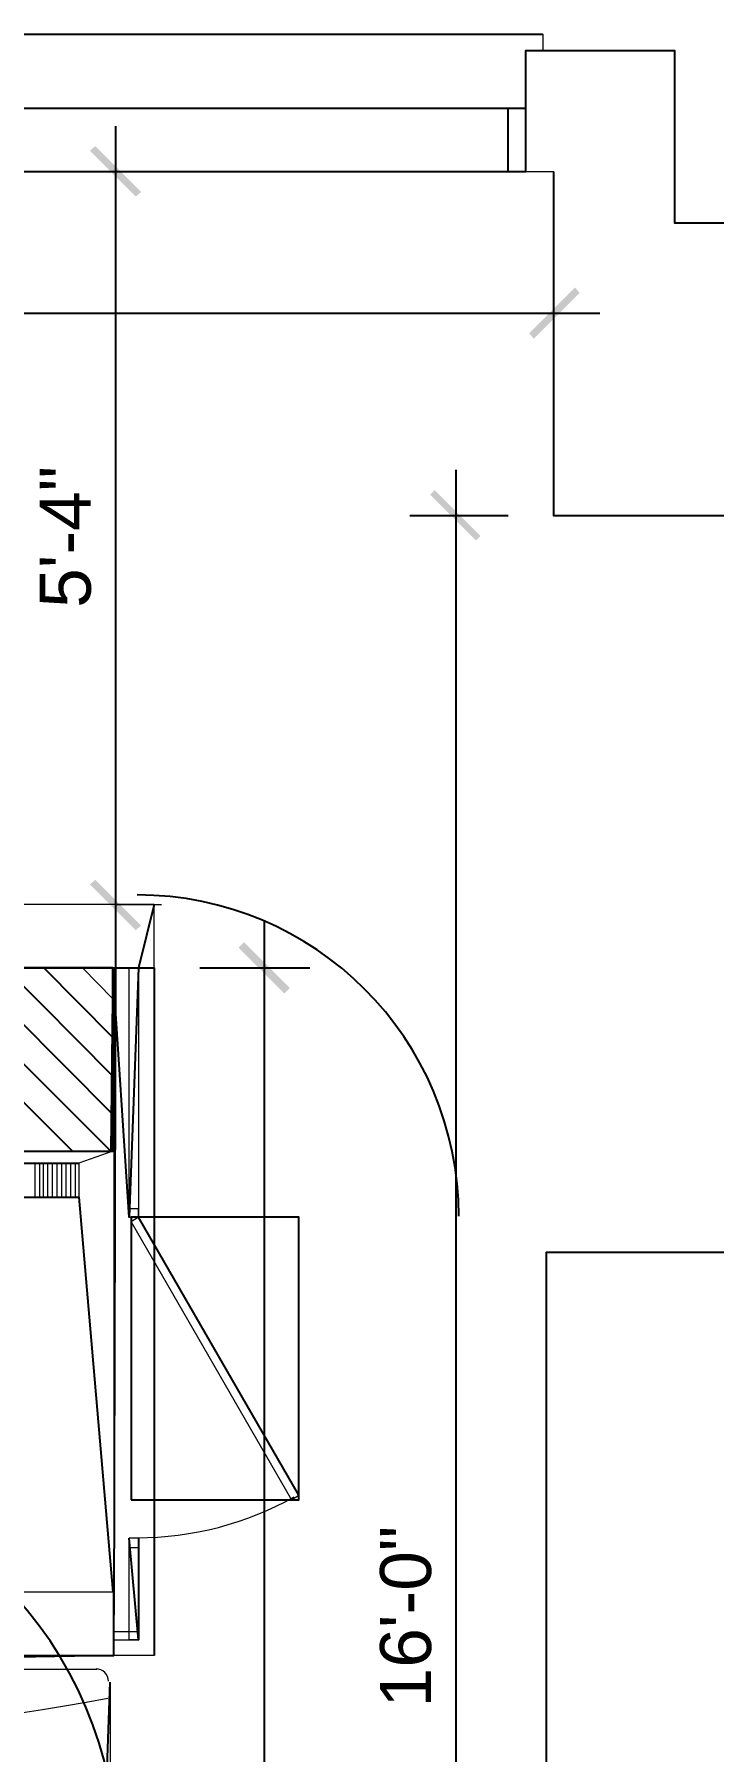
# Model space of a CAD drawing. Header units: millimetres. Extents: x 58 to 2247, y 57 to 1671.
# Drawn here: x 876.4 to 935.7, y 1088.1 to 1238 of the extents above; entities that cross this region are included whole.
import ezdxf

# ---------------------------------------------------------------- set-up
doc = ezdxf.new("R2010")
doc.units = ezdxf.units.MM
doc.header["$LTSCALE"] = 0.5
for name, color, linetype in [('interior door main', 3, 'CONTINUOUS'), ('main floor interior line', 6, 'CONTINUOUS'), ('PDF_Geometry', 7, 'Continuous'), ('PDF_Solid Fills', 7, 'Continuous'), ('PDF_Text', 7, 'Continuous'), ('side window main', 5, 'CONTINUOUS')]:
    doc.layers.add(name, color=color, linetype=linetype)
doc.styles.add('PDF ArialMT', font='arial.ttf')

msp = doc.modelspace()

# ---------------------------------------------------------------- linework, layer by layer
at = {"layer": 'interior door main'}
for centre, radius in [((885.4, 1134.85), 28.04), ((849.56, 1078.77), 34.04)]:
    msp.add_arc(centre, radius, 0, 90, dxfattribs=at)
at = {"layer": 'main floor interior line'}
for points in [[(773.82, 1237.97), (920.78, 1237.97)], [(954.3, 1212.53), (954.3, 1221.49), (932.3, 1221.49), (932.3, 1236.53), (919.26, 1236.53), (919.26, 1225.97), (775.26, 1225.97), (775.26, 1236.53), (762.3, 1236.53), (762.3, 1221.49), (740.3, 1221.49), (740.3, 1212.53)], [(919.26, 1231.49), (775.26, 1231.49)], [(917.74, 1225.97), (917.74, 1231.49)], [(883.5, 1229.97), (883.5, 1158.05), (883.34, 1100.05)], [(945.02, 1195.97), (921.74, 1195.97), (921.74, 1225.97)], [(921.74, 1213.65), (921.74, 1217.65)], [(768.78, 1213.65), (925.74, 1213.65)], [(913.18, 1199.97), (913.18, 999.97)], [(917.74, 1195.97), (909.18, 1195.97)], [(886.86, 1162.05), (885.5, 1156.53), (884.7, 1134.77), (883.26, 1156.53), (883.1, 1140.53), (867.1, 1156.53)], [(896.46, 1160.53), (896.46, 999.49)], [(807.82, 1096.53), (807.82, 1156.53), (886.86, 1156.53), (886.86, 1096.53)], [(879.74, 1140.53), (863.74, 1156.53)], [(883.26, 1143.73), (870.54, 1156.53)], [(883.26, 1147.09), (873.9, 1156.53)], [(883.26, 1150.45), (877.26, 1156.53)], [(890.86, 1156.53), (900.46, 1156.53)], [(811.26, 1140.53), (883.26, 1140.53)], [(814.3, 1139.49), (880.3, 1139.49)], [(811.34, 1102.05), (814.3, 1136.53), (880.3, 1136.53), (883.26, 1102.05)], [(899.5, 1110.53), (885.5, 1134.77)], [(921.1, 1086.77), (921.1, 1131.73), (939.58, 1131.73)], [(885.5, 1106.77), (885.5, 1097.89), (884.7, 1106.77)], [(883.34, 1096.53), (883.34, 1102.05)], [(811.34, 1096.53), (883.34, 1096.53), (813.18, 1095.33), (812.06, 1063.17), (881.9, 1062.05), (883.02, 1094.21)]]:
    msp.add_lwpolyline(points, dxfattribs=at)
at = {"layer": 'PDF_Geometry', "lineweight": 5}
for points in [[(773.82, 1236.53), (773.82, 1237.97), (920.78, 1237.97), (920.78, 1236.53)], [(883.5, 1229.97), (883.5, 1158.05)], [(883.5, 1225.97), (887.5, 1225.97)], [(921.74, 1213.65), (921.74, 1217.65)], [(768.78, 1213.65), (925.74, 1213.65)], [(913.18, 1199.97), (913.18, 999.97)], [(917.74, 1195.97), (909.18, 1195.97)], [(883.5, 1162.05), (887.5, 1162.05)], [(896.46, 1160.53), (896.46, 999.49)], [(886.86, 1156.53), (886.86, 1096.53), (883.34, 1096.53)], [(883.34, 1156.53), (883.34, 1100.05)], [(884.7, 1134.77), (884.7, 1156.53), (885.5, 1156.53), (885.5, 1134.77), (885.5, 1135.49)], [(890.86, 1156.53), (900.46, 1156.53)], [(883.26, 1140.53), (880.3, 1139.49)], [(880.3, 1136.53), (883.26, 1102.05)], [(921.1, 1086.77), (921.1, 1131.73), (939.58, 1131.73)], [(885.5, 1105.97), (885.5, 1106.77), (885.5, 1097.89), (884.7, 1097.89), (884.7, 1106.77)], [(813.18, 1095.33), (881.9, 1095.33)], [(883.02, 1094.21), (883.02, 1063.17)]]:
    msp.add_lwpolyline(points, dxfattribs=at)
at = {"layer": 'PDF_Geometry', "lineweight": 20}
msp.add_lwpolyline([(919.26, 1225.97), (919.26, 1236.53), (932.3, 1236.53), (932.3, 1221.49), (954.3, 1221.49), (954.3, 1212.53), (962.3, 1212.53), (962.3, 1201.97), (945.02, 1201.97), (945.02, 1195.97), (921.74, 1195.97), (921.74, 1225.97), (917.74, 1225.97)], dxfattribs=at)
at = {"layer": 'PDF_Geometry', "lineweight": 9}
for points in [[(917.74, 1225.97), (917.74, 1231.49), (919.26, 1231.49), (775.26, 1231.49), (776.78, 1231.49), (776.78, 1225.97)], [(919.26, 1225.97), (775.26, 1225.97)]]:
    msp.add_lwpolyline(points, dxfattribs=at)
at = {"layer": 'PDF_Geometry', "lineweight": 20}
for points in [[(807.82, 1162.05), (807.82, 1156.53), (886.86, 1156.53), (886.86, 1162.05)], [(811.34, 1102.05), (811.34, 1096.53), (883.34, 1096.53), (883.34, 1102.05)]]:
    msp.add_lwpolyline(points, close=True, dxfattribs=at)
at = {"layer": 'PDF_Geometry', "lineweight": 5}
for points in [[(811.26, 1156.53), (811.26, 1140.53), (883.26, 1140.53), (883.26, 1156.53)], [(880.3, 1136.53), (814.3, 1136.53), (814.3, 1139.49), (880.3, 1139.49)], [(884.7, 1134.77), (885.5, 1134.77), (885.5, 1135.49), (884.7, 1135.49)], [(898.86, 1110.13), (899.5, 1110.53), (885.5, 1134.77), (884.86, 1134.37)], [(884.7, 1105.97), (885.5, 1105.97), (885.5, 1106.77), (884.7, 1106.77)], [(883.34, 1098.61), (883.34, 1097.89), (885.5, 1097.89), (885.5, 1098.61)]]:
    msp.add_lwpolyline(points, close=True, dxfattribs=at)
at = {"layer": 'PDF_Geometry', "color": 9, "lineweight": 5, "true_color": 0xc2c2c2}
for points in [[(879.74, 1140.53), (863.74, 1156.53)], [(883.1, 1140.53), (867.1, 1156.53)], [(883.26, 1143.73), (870.54, 1156.53)], [(883.26, 1147.09), (873.9, 1156.53)], [(883.26, 1150.45), (877.26, 1156.53)], [(883.26, 1153.81), (880.62, 1156.53)]]:
    msp.add_lwpolyline(points, dxfattribs=at)
at = {"layer": 'PDF_Geometry', "color": 253, "lineweight": 5, "true_color": 0xa1a1a1}
for points in [[(876.46, 1139.49), (876.46, 1136.53)], [(876.86, 1139.49), (876.86, 1136.53)], [(877.18, 1139.49), (877.18, 1136.53)], [(877.58, 1139.49), (877.58, 1136.53)], [(877.98, 1139.49), (877.98, 1136.53)], [(878.38, 1139.49), (878.38, 1136.53)], [(878.78, 1139.49), (878.78, 1136.53)], [(879.18, 1139.49), (879.18, 1136.53)], [(879.58, 1139.49), (879.58, 1136.53)], [(879.98, 1139.49), (879.98, 1136.53)]]:
    msp.add_lwpolyline(points, dxfattribs=at)
at = {"layer": 'PDF_Geometry', "lineweight": 5}
for centre, radius, start, end in [((885.4, 1134.85), 28.04, 270, 299.2346), ((881.8, 1094.29), 1.08, 0, 90), ((848.92, 1271.5), 181.88, 261.3373, 280.7501)]:
    msp.add_arc(centre, radius, start, end, dxfattribs=at)
at = {"layer": 'PDF_Solid Fills', "transparency": 33554559}
for points in [[(885.74, 1224.21), (881.26, 1227.81), (881.74, 1228.21)], [(885.26, 1223.81), (885.74, 1224.21), (881.26, 1227.81)], [(919.58, 1211.89), (919.98, 1211.41), (923.58, 1215.89)], [(919.98, 1211.41), (923.58, 1215.89), (923.98, 1215.41)], [(915.34, 1194.21), (910.94, 1197.81), (911.34, 1198.21)], [(914.94, 1193.81), (915.34, 1194.21), (910.94, 1197.81)], [(881.74, 1164.21), (881.26, 1163.81), (885.74, 1160.21)], [(881.26, 1163.81), (885.74, 1160.21), (885.26, 1159.81)], [(898.7, 1154.77), (894.22, 1158.29), (894.7, 1158.77)], [(898.22, 1154.29), (898.7, 1154.77), (894.22, 1158.29)]]:
    msp.add_solid(points, dxfattribs=at)
at = {"layer": 'side window main'}
for points in [[(811.26, 1140.53), (883.26, 1140.53), (883.26, 1156.53), (811.26, 1156.53), (811.26, 1140.53)], [(884.86, 1110.13), (899.5, 1110.13), (899.5, 1134.77), (884.86, 1134.77), (884.86, 1110.13)]]:
    msp.add_lwpolyline(points, dxfattribs=at)

# ---------------------------------------------------------------- texts
at = {"layer": 'PDF_Text', "char_height": 4.452, "attachment_point": 4, "rotation": 90, "style": 'PDF ArialMT'}
for s, insert in [('5\'-4"', (879.15, 1187.93)), ('16\'-0"', (908.83, 1092.01))]:
    msp.add_mtext(s, dxfattribs=dict(at, insert=insert))

doc.saveas('drawing.dxf')
